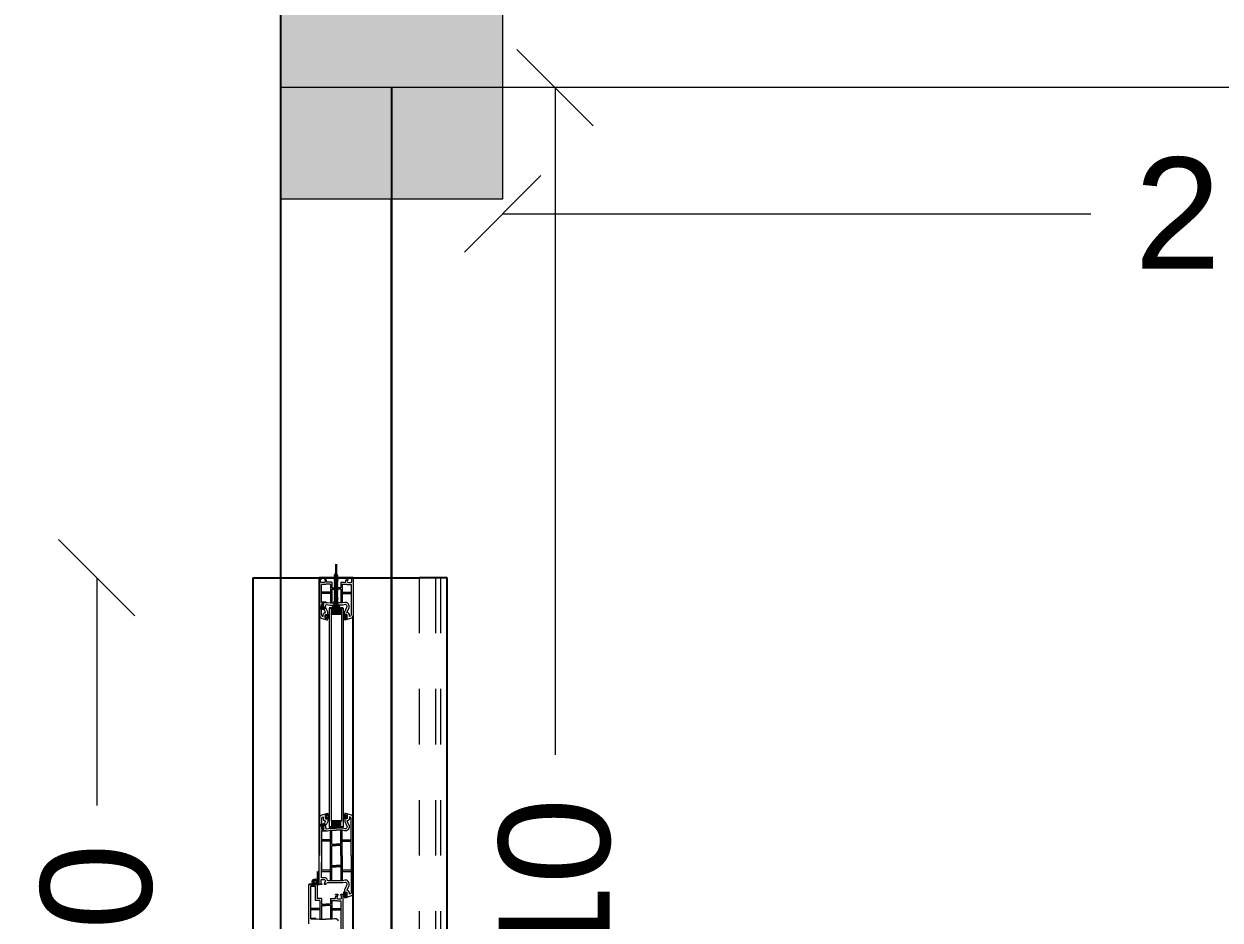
# Model space of a CAD drawing. Header units: metres. Extents: x -355 to 973, y -73 to 238.
# Drawn here: x 684.277 to 686.431, y 100.85 to 102.463 of the extents above; entities that cross this region are included whole.
import ezdxf

# ---------------------------------------------------------------- set-up
doc = ezdxf.new("R2010")
doc.units = ezdxf.units.M
doc.header["$LTSCALE"] = 3
doc.header["$MEASUREMENT"] = 0
for name, pattern in [('1', [30, 6, 6, 6, 6, 6]), ('202$0$HIDDEN', [0.375, 0.25, -0.125]), ('ACAD_ISO02W100', [15, 12, -3]), ('DASHED2', [0.375, 0.25, -0.125])]:
    doc.linetypes.add(name, pattern=pattern)
for name, color, linetype in [('01B', 10, 'Continuous'), ('4', 4, 'ACAD_ISO02W100'), ('5', 2, 'Continuous')]:
    doc.layers.add(name, color=color, linetype=linetype)
for name, color, linetype, lineweight in [('05', 21, 'Continuous', 5), ('15', 63, 'DASHED2', 15), ('alaem', 230, 'Continuous', 5)]:
    doc.layers.add(name, color=color, linetype=linetype, lineweight=lineweight)
doc.styles.get("Standard").update_dxf_attribs({"font": 'arial.ttf'})
doc.dimstyles.new('ahmad', dxfattribs={"dimtxt": 0.2, "dimasz": 0.1375, "dimexe": 0, "dimexo": 0.0625, "dimgap": 0.09, "dimtad": 0, "dimzin": 0, "dimdsep": 46, "dimtxsty": 'Standard', "dimblk": 'OBLIQUE', "dimcen": 0.09, "dimclrd": 245, "dimclrt": 61, "dimadec": 0, "dimazin": 0, "dimtfac": 1, "dimtofl": 0, "dimtmove": 0, "dimatfit": 3, "dimldrblk": 'OBLIQUE', "dimfxl": 0, "dimfxlon": 1, "dimtolj": 1, "dimtzin": 0, "dimlwd": 13, "dimarcsym": 0})

# ---------------------------------------------------------------- blocks, each defined once
blk = doc.blocks.new('fghhyh')
at = {"layer": 'alaem', "linetype": '1'}
h = blk.add_hatch(color=256, dxfattribs=at)
h.dxf.hatch_style = 1
h.paths.add_polyline_path([(280.3961, 190.2964), (280.3961, 190.6964), (279.9961, 190.6964), (279.9961, 190.2964)])
blk.add_lwpolyline([(279.9961, 190.6964), (279.9961, 190.2964), (280.3961, 190.2964), (280.3961, 190.6964)], close=True, dxfattribs=at)
blk = doc.blocks.new('DSSSS')
at = {"layer": '05'}
for p, q in [((152.7604, -221.3864), (152.7604, -221.3872)), ((152.7604, -221.3872), (152.7664, -221.3872)), ((152.7664, -221.3872), (152.7664, -221.3863))]:
    blk.add_line(p, q, dxfattribs=at)
blk.add_lwpolyline([(152.7664, -221.3863), (152.7646, -221.3863), (152.7646, -221.384), (152.7657, -221.384), (152.7654, -221.383), (152.7617, -221.383), (152.7617, -221.3838), (152.7623, -221.3841), (152.763, -221.3847), (152.763, -221.3859), (152.7619, -221.3864), (152.7604, -221.3864)], dxfattribs=at)
blk = doc.blocks.new('ddd')
at = {"layer": '01B'}
for points in [[(1655.8293, 1003.8705), (1655.8184, 1003.8705), (1655.8184, 1003.889), (1655.8293, 1003.889)], [(1656.2018, 1003.8705), (1656.2127, 1003.8705), (1656.2127, 1003.889), (1656.2018, 1003.889)]]:
    blk.add_hatch(color=143, dxfattribs=at).paths.add_polyline_path(points)
at = {"layer": '01B', "color": 32}
for p in [(1655.7637, 1004.0793), (1655.7637, 1003.7293)]:
    blk.add_line(p, (1655.7637, 1004.0293), dxfattribs=at)
at = {"layer": '01B', "color": 143}
for p, q in [((1655.7637, 1003.9104), (1655.7637, 1003.8491)), ((1657.1951, 1003.9104), (1655.8322, 1003.9104)), ((1655.8168, 1003.8855), (1655.8114, 1003.8819)), ((1655.8168, 1003.8855), (1655.8168, 1003.8803)), ((1655.8184, 1003.8923), (1655.8184, 1003.8672)), ((1655.8293, 1003.889), (1655.8293, 1003.8705)), ((1656.2018, 1003.889), (1656.2018, 1003.8705)), ((1656.2127, 1003.8923), (1656.2127, 1003.8672)), ((1655.7802, 1003.8793), (1655.7393, 1003.8793)), ((1655.7393, 1003.8793), (1655.8247, 1003.8793)), ((1655.7608, 1003.8819), (1655.7555, 1003.8793)), ((1655.7608, 1003.8768), (1655.7555, 1003.8793)), ((1655.7608, 1003.8819), (1655.7587, 1003.8793)), ((1655.7608, 1003.8768), (1655.7587, 1003.8793)), ((1655.7621, 1003.8819), (1655.76, 1003.8793)), ((1655.7621, 1003.8768), (1655.76, 1003.8793)), ((1655.7608, 1003.8819), (1655.7616, 1003.8813)), ((1655.7608, 1003.8768), (1655.7616, 1003.8774)), ((1655.7633, 1003.8819), (1655.7612, 1003.8793)), ((1655.7633, 1003.8768), (1655.7612, 1003.8793)), ((1655.7621, 1003.8819), (1655.7628, 1003.8813)), ((1655.7621, 1003.8768), (1655.7628, 1003.8774)), ((1655.7646, 1003.8819), (1655.7624, 1003.8793)), ((1655.7646, 1003.8768), (1655.7624, 1003.8793)), ((1655.7633, 1003.8819), (1655.7641, 1003.8813)), ((1655.7633, 1003.8768), (1655.7641, 1003.8774)), ((1655.7658, 1003.8819), (1655.7637, 1003.8793)), ((1655.7658, 1003.8768), (1655.7637, 1003.8793)), ((1655.7646, 1003.8819), (1655.7653, 1003.8813)), ((1655.7646, 1003.8768), (1655.7653, 1003.8774)), ((1655.7671, 1003.8819), (1655.7649, 1003.8793)), ((1655.7671, 1003.8768), (1655.7649, 1003.8793)), ((1655.7658, 1003.8819), (1655.7666, 1003.8813)), ((1655.7658, 1003.8768), (1655.7666, 1003.8774)), ((1655.7683, 1003.8819), (1655.7662, 1003.8793)), ((1655.7683, 1003.8768), (1655.7662, 1003.8793)), ((1655.7671, 1003.8819), (1655.7678, 1003.8813)), ((1655.7671, 1003.8768), (1655.7678, 1003.8774)), ((1655.7696, 1003.8819), (1655.7674, 1003.8793)), ((1655.7696, 1003.8768), (1655.7674, 1003.8793)), ((1655.7683, 1003.8819), (1655.769, 1003.8813)), ((1655.7683, 1003.8768), (1655.769, 1003.8774)), ((1655.7708, 1003.8819), (1655.7687, 1003.8793)), ((1655.7708, 1003.8768), (1655.7687, 1003.8793)), ((1655.7696, 1003.8819), (1655.7703, 1003.8813)), ((1655.7696, 1003.8768), (1655.7703, 1003.8774)), ((1655.7721, 1003.8819), (1655.7699, 1003.8793)), ((1655.7721, 1003.8768), (1655.7699, 1003.8793)), ((1655.7708, 1003.8819), (1655.7715, 1003.8813)), ((1655.7708, 1003.8768), (1655.7715, 1003.8774)), ((1655.7733, 1003.8819), (1655.7712, 1003.8793)), ((1655.7733, 1003.8768), (1655.7712, 1003.8793)), ((1655.7721, 1003.8819), (1655.7728, 1003.8813)), ((1655.7721, 1003.8768), (1655.7728, 1003.8774)), ((1655.7745, 1003.8819), (1655.7724, 1003.8793)), ((1655.7745, 1003.8768), (1655.7724, 1003.8793)), ((1655.7733, 1003.8819), (1655.774, 1003.8813)), ((1655.7733, 1003.8768), (1655.774, 1003.8774)), ((1655.7758, 1003.8819), (1655.7737, 1003.8793)), ((1655.7758, 1003.8768), (1655.7737, 1003.8793)), ((1655.7745, 1003.8819), (1655.7753, 1003.8813)), ((1655.7745, 1003.8768), (1655.7753, 1003.8774)), ((1655.777, 1003.8819), (1655.7749, 1003.8793)), ((1655.777, 1003.8768), (1655.7749, 1003.8793)), ((1655.7758, 1003.8819), (1655.7765, 1003.8813)), ((1655.7758, 1003.8768), (1655.7765, 1003.8774)), ((1655.7783, 1003.8819), (1655.7762, 1003.8793)), ((1655.7783, 1003.8768), (1655.7762, 1003.8793)), ((1655.777, 1003.8819), (1655.7778, 1003.8813)), ((1655.777, 1003.8768), (1655.7778, 1003.8774)), ((1655.7795, 1003.8819), (1655.7774, 1003.8793)), ((1655.7795, 1003.8768), (1655.7774, 1003.8793)), ((1655.7783, 1003.8819), (1655.779, 1003.8813)), ((1655.7783, 1003.8768), (1655.779, 1003.8774)), ((1655.7808, 1003.8819), (1655.7786, 1003.8793)), ((1655.7808, 1003.8768), (1655.7786, 1003.8793)), ((1655.7795, 1003.8819), (1655.7803, 1003.8813)), ((1655.7795, 1003.8768), (1655.7803, 1003.8774)), ((1655.782, 1003.8819), (1655.7799, 1003.8793)), ((1655.782, 1003.8768), (1655.7799, 1003.8793)), ((1655.7808, 1003.8819), (1655.7815, 1003.8813)), ((1655.7808, 1003.8768), (1655.7815, 1003.8774)), ((1655.7833, 1003.8819), (1655.7811, 1003.8793)), ((1655.7833, 1003.8768), (1655.7811, 1003.8793)), ((1655.782, 1003.8819), (1655.7827, 1003.8813)), ((1655.782, 1003.8768), (1655.7827, 1003.8774)), ((1655.7845, 1003.8819), (1655.7824, 1003.8793)), ((1655.7845, 1003.8768), (1655.7824, 1003.8793)), ((1655.7833, 1003.8819), (1655.784, 1003.8813)), ((1655.7833, 1003.8768), (1655.784, 1003.8774)), ((1655.7858, 1003.8819), (1655.7836, 1003.8793)), ((1655.7858, 1003.8768), (1655.7836, 1003.8793)), ((1655.7845, 1003.8819), (1655.7852, 1003.8813)), ((1655.7845, 1003.8768), (1655.7852, 1003.8774)), ((1655.787, 1003.8819), (1655.7849, 1003.8793)), ((1655.787, 1003.8768), (1655.7849, 1003.8793)), ((1655.7858, 1003.8819), (1655.7865, 1003.8813)), ((1655.7858, 1003.8768), (1655.7865, 1003.8774)), ((1655.7882, 1003.8819), (1655.7861, 1003.8793)), ((1655.7882, 1003.8768), (1655.7861, 1003.8793)), ((1655.787, 1003.8819), (1655.7877, 1003.8813)), ((1655.787, 1003.8768), (1655.7877, 1003.8774)), ((1655.7895, 1003.8819), (1655.7874, 1003.8793)), ((1655.7895, 1003.8768), (1655.7874, 1003.8793)), ((1655.7882, 1003.8819), (1655.789, 1003.8813)), ((1655.7882, 1003.8768), (1655.789, 1003.8774)), ((1655.7907, 1003.8819), (1655.7886, 1003.8793)), ((1655.7907, 1003.8768), (1655.7886, 1003.8793)), ((1655.7895, 1003.8819), (1655.7902, 1003.8813)), ((1655.7895, 1003.8768), (1655.7902, 1003.8774)), ((1655.792, 1003.8819), (1655.7899, 1003.8793)), ((1655.792, 1003.8768), (1655.7899, 1003.8793)), ((1655.7907, 1003.8819), (1655.7915, 1003.8813)), ((1655.7907, 1003.8768), (1655.7915, 1003.8774)), ((1655.7932, 1003.8819), (1655.7911, 1003.8793)), ((1655.7932, 1003.8768), (1655.7911, 1003.8793)), ((1655.792, 1003.8819), (1655.7927, 1003.8813)), ((1655.792, 1003.8768), (1655.7927, 1003.8774)), ((1655.7945, 1003.8819), (1655.7923, 1003.8793)), ((1655.7945, 1003.8768), (1655.7923, 1003.8793)), ((1655.7932, 1003.8819), (1655.794, 1003.8813)), ((1655.7932, 1003.8768), (1655.794, 1003.8774)), ((1655.7957, 1003.8819), (1655.7936, 1003.8793)), ((1655.7957, 1003.8768), (1655.7936, 1003.8793)), ((1655.7945, 1003.8819), (1655.7952, 1003.8813)), ((1655.7945, 1003.8768), (1655.7952, 1003.8774)), ((1655.797, 1003.8819), (1655.7948, 1003.8793)), ((1655.797, 1003.8768), (1655.7948, 1003.8793)), ((1655.7957, 1003.8819), (1655.7965, 1003.8813)), ((1655.7957, 1003.8768), (1655.7965, 1003.8774)), ((1655.7982, 1003.8819), (1655.7961, 1003.8793)), ((1655.7982, 1003.8768), (1655.7961, 1003.8793)), ((1655.797, 1003.8819), (1655.7977, 1003.8813)), ((1655.797, 1003.8768), (1655.7977, 1003.8774)), ((1655.7995, 1003.8819), (1655.7973, 1003.8793)), ((1655.7995, 1003.8768), (1655.7973, 1003.8793)), ((1655.7982, 1003.8819), (1655.7989, 1003.8813)), ((1655.7982, 1003.8768), (1655.7989, 1003.8774)), ((1655.8007, 1003.8819), (1655.7986, 1003.8793)), ((1655.8007, 1003.8768), (1655.7986, 1003.8793)), ((1655.7995, 1003.8819), (1655.8002, 1003.8813)), ((1655.7995, 1003.8768), (1655.8002, 1003.8774)), ((1655.8019, 1003.8819), (1655.7998, 1003.8793)), ((1655.8019, 1003.8768), (1655.7998, 1003.8793)), ((1655.8007, 1003.8819), (1655.8014, 1003.8813)), ((1655.8007, 1003.8768), (1655.8014, 1003.8774)), ((1655.8032, 1003.8819), (1655.8011, 1003.8793)), ((1655.8032, 1003.8768), (1655.8011, 1003.8793)), ((1655.8019, 1003.8819), (1655.8027, 1003.8813)), ((1655.8019, 1003.8768), (1655.8027, 1003.8774)), ((1655.8044, 1003.8819), (1655.8023, 1003.8793)), ((1655.8044, 1003.8768), (1655.8023, 1003.8793)), ((1655.8032, 1003.8819), (1655.8039, 1003.8813)), ((1655.8032, 1003.8768), (1655.8039, 1003.8774)), ((1655.8057, 1003.8819), (1655.8036, 1003.8793)), ((1655.8057, 1003.8768), (1655.8036, 1003.8793)), ((1655.8044, 1003.8819), (1655.8052, 1003.8813)), ((1655.8044, 1003.8768), (1655.8052, 1003.8774)), ((1655.8114, 1003.8819), (1655.8057, 1003.8819)), ((1655.8057, 1003.8819), (1655.8057, 1003.8793)), ((1655.8057, 1003.8768), (1655.8057, 1003.8793)), ((1655.8114, 1003.8768), (1655.8057, 1003.8768)), ((1655.8168, 1003.8732), (1655.8114, 1003.8768)), ((1655.8168, 1003.8803), (1655.8147, 1003.8803)), ((1655.8147, 1003.8803), (1655.8147, 1003.8793)), ((1655.8147, 1003.8784), (1655.8147, 1003.8793)), ((1655.8168, 1003.8784), (1655.8147, 1003.8784)), ((1655.8168, 1003.8732), (1655.8168, 1003.8784)), ((1655.7637, 1003.8491), (1656.2637, 1003.8491)), ((1655.8082, 1003.8614), (1655.8082, 1003.8529)), ((1655.8119, 1003.8571), (1655.8119, 1003.8529)), ((1655.8123, 1003.8555), (1655.8122, 1003.8549)), ((1655.8174, 1003.8607), (1655.8174, 1003.8566)), ((1655.8174, 1003.8529), (1655.8174, 1003.8491)), ((1655.8189, 1003.8572), (1655.8178, 1003.8551)), ((1655.8181, 1003.8545), (1655.8189, 1003.8529)), ((1655.8189, 1003.8615), (1655.8189, 1003.8572)), ((1655.8189, 1003.8529), (1655.8189, 1003.8491)), ((1655.8209, 1003.8581), (1655.8193, 1003.8551)), ((1655.8193, 1003.8551), (1655.8204, 1003.8529)), ((1656.2065, 1003.8581), (1656.2081, 1003.8551)), ((1656.2081, 1003.8551), (1656.207, 1003.8529)), ((1656.2084, 1003.8615), (1656.2084, 1003.8572)), ((1656.2084, 1003.8572), (1656.2095, 1003.8551)), ((1656.2092, 1003.8545), (1656.2084, 1003.8529)), ((1656.2084, 1003.8529), (1656.2084, 1003.8491)), ((1656.2099, 1003.8607), (1656.2099, 1003.8566)), ((1656.2099, 1003.8529), (1656.2099, 1003.8491)), ((1656.215, 1003.8555), (1656.2152, 1003.8549)), ((1656.2154, 1003.8571), (1656.2154, 1003.8529)), ((1656.2192, 1003.8614), (1656.2192, 1003.8529)), ((1656.2921, 1003.8467), (1656.2921, 1003.8491)), ((1656.3159, 1003.8467), (1656.2921, 1003.8467)), ((1656.3159, 1003.8491), (1656.3159, 1003.8467)), ((1656.3159, 1003.8456), (1656.3159, 1003.8304)), ((1656.3185, 1003.8418), (1656.3185, 1003.8342)), ((1656.3774, 1003.8427), (1656.3774, 1003.8342))]:
    blk.add_line(p, q, dxfattribs=at)
for radius in [0.00477, 0.00274]:
    blk.add_circle((1656.3109, 1003.8416), radius, dxfattribs=at)
at = {"layer": '05', "color": 143}
for p, q in [((1655.7637, 1003.9064), (1655.7637, 1003.9104)), ((1655.7651, 1003.9057), (1655.7637, 1003.9064)), ((1655.7656, 1003.9063), (1655.7651, 1003.9057)), ((1655.7667, 1003.9078), (1655.7656, 1003.9073)), ((1655.7656, 1003.9073), (1655.7656, 1003.9063)), ((1655.771, 1003.9078), (1655.7667, 1003.9078)), ((1655.7716, 1003.9077), (1655.771, 1003.9078)), ((1655.7722, 1003.9067), (1655.7716, 1003.9077)), ((1655.7722, 1003.9006), (1655.7722, 1003.9067)), ((1655.776, 1003.8993), (1655.776, 1003.9066)), ((1655.776, 1003.9066), (1655.8311, 1003.9066)), ((1655.7896, 1003.8904), (1655.7896, 1003.9066)), ((1655.7921, 1003.8904), (1655.7921, 1003.9066)), ((1655.8311, 1003.9066), (1655.8323, 1003.9058)), ((1656.1962, 1003.9066), (1656.195, 1003.9058)), ((1656.2637, 1003.9066), (1656.1962, 1003.9066)), ((1656.2352, 1003.8904), (1656.2352, 1003.9066)), ((1656.2377, 1003.8904), (1656.2377, 1003.9066)), ((1656.2637, 1003.9104), (1656.3322, 1003.9104)), ((1656.2637, 1003.9066), (1656.3311, 1003.9066)), ((1656.2896, 1003.8904), (1656.2896, 1003.9066)), ((1656.2921, 1003.8904), (1656.2921, 1003.9066)), ((1656.3311, 1003.9066), (1656.3323, 1003.9058)), ((1656.3322, 1003.9104), (1656.3349, 1003.9087)), ((1656.3349, 1003.9087), (1656.3362, 1003.907)), ((1656.3362, 1003.907), (1656.3401, 1003.8953)), ((1655.7637, 1003.9013), (1655.7651, 1003.9014)), ((1655.7637, 1003.8972), (1655.7637, 1003.9013)), ((1655.764, 1003.897), (1655.7637, 1003.8972)), ((1655.7646, 1003.8971), (1655.764, 1003.897)), ((1655.7647, 1003.8984), (1655.7646, 1003.8971)), ((1655.7652, 1003.8989), (1655.7647, 1003.8984)), ((1655.7651, 1003.9014), (1655.7689, 1003.8999)), ((1655.7689, 1003.8971), (1655.7652, 1003.8989)), ((1655.7687, 1003.8985), (1655.7678, 1003.899)), ((1655.7678, 1003.899), (1655.7683, 1003.8988)), ((1655.7683, 1003.8988), (1655.7687, 1003.8985)), ((1655.7689, 1003.8999), (1655.7702, 1003.8991)), ((1655.7701, 1003.8971), (1655.7689, 1003.8971)), ((1655.7712, 1003.8971), (1655.7701, 1003.8971)), ((1655.7702, 1003.8991), (1655.7715, 1003.8997)), ((1655.7715, 1003.8967), (1655.7712, 1003.8971)), ((1655.7715, 1003.8997), (1655.7722, 1003.9006)), ((1655.7715, 1003.8878), (1655.7715, 1003.8967)), ((1655.7715, 1003.8878), (1655.7817, 1003.8878)), ((1655.7752, 1003.8982), (1655.776, 1003.8993)), ((1655.7754, 1003.8979), (1655.7752, 1003.8982)), ((1655.7754, 1003.8904), (1655.7754, 1003.8979)), ((1655.7754, 1003.8904), (1655.8091, 1003.8904)), ((1655.7817, 1003.8878), (1655.7817, 1003.8797)), ((1655.7842, 1003.8878), (1655.8091, 1003.8878)), ((1655.7842, 1003.8878), (1655.7842, 1003.8797)), ((1655.8082, 1003.898), (1655.8081, 1003.8954)), ((1655.8081, 1003.8954), (1655.8091, 1003.891)), ((1655.8093, 1003.8999), (1655.8082, 1003.898)), ((1655.8091, 1003.891), (1655.8091, 1003.8841)), ((1655.8103, 1003.9011), (1655.8093, 1003.8999)), ((1655.8122, 1003.9024), (1655.8103, 1003.9011)), ((1655.814, 1003.903), (1655.8122, 1003.9024)), ((1655.816, 1003.9031), (1655.814, 1003.903)), ((1655.818, 1003.9027), (1655.816, 1003.9031)), ((1655.8257, 1003.899), (1655.818, 1003.9027)), ((1655.8261, 1003.899), (1655.8257, 1003.899)), ((1655.8282, 1003.9026), (1655.8261, 1003.9005)), ((1655.8261, 1003.9005), (1655.8261, 1003.899)), ((1655.8301, 1003.9033), (1655.8282, 1003.9026)), ((1655.8334, 1003.9033), (1655.8301, 1003.9033)), ((1655.8323, 1003.9058), (1655.8328, 1003.9052)), ((1655.8328, 1003.9052), (1655.8334, 1003.9033)), ((1656.1945, 1003.9052), (1656.1939, 1003.9033)), ((1656.1939, 1003.9033), (1656.1973, 1003.9033)), ((1656.195, 1003.9058), (1656.1945, 1003.9052)), ((1656.1973, 1003.9033), (1656.1992, 1003.9026)), ((1656.1992, 1003.9026), (1656.2012, 1003.9005)), ((1656.2012, 1003.9005), (1656.2012, 1003.899)), ((1656.2012, 1003.899), (1656.2017, 1003.899)), ((1656.2017, 1003.899), (1656.2093, 1003.9027)), ((1656.2093, 1003.9027), (1656.2113, 1003.9031)), ((1656.2113, 1003.9031), (1656.2133, 1003.903)), ((1656.2133, 1003.903), (1656.2152, 1003.9024)), ((1656.2152, 1003.9024), (1656.217, 1003.9011)), ((1656.217, 1003.9011), (1656.218, 1003.8999)), ((1656.218, 1003.8999), (1656.2192, 1003.898)), ((1656.2192, 1003.8954), (1656.2182, 1003.891)), ((1656.2182, 1003.891), (1656.2182, 1003.8841)), ((1656.2637, 1003.8904), (1656.2182, 1003.8904)), ((1656.2431, 1003.8878), (1656.2182, 1003.8878)), ((1656.2192, 1003.898), (1656.2192, 1003.8954)), ((1656.2431, 1003.8878), (1656.2431, 1003.8797)), ((1656.2637, 1003.8878), (1656.2457, 1003.8878)), ((1656.2457, 1003.8878), (1656.2457, 1003.8797)), ((1656.2637, 1003.8904), (1656.3091, 1003.8904)), ((1656.2637, 1003.8878), (1656.3091, 1003.8878)), ((1656.2817, 1003.8878), (1656.2817, 1003.8797)), ((1656.2842, 1003.8878), (1656.2842, 1003.8797)), ((1656.3082, 1003.898), (1656.3081, 1003.8954)), ((1656.3081, 1003.8954), (1656.3091, 1003.891)), ((1656.3093, 1003.8999), (1656.3082, 1003.898)), ((1656.3091, 1003.891), (1656.3091, 1003.8833)), ((1656.3103, 1003.9011), (1656.3093, 1003.8999)), ((1656.3122, 1003.9024), (1656.3103, 1003.9011)), ((1656.3124, 1003.8976), (1656.3119, 1003.8969)), ((1656.3119, 1003.8969), (1656.3119, 1003.8958)), ((1656.3119, 1003.8958), (1656.3129, 1003.8914)), ((1656.314, 1003.903), (1656.3122, 1003.9024)), ((1656.313, 1003.8983), (1656.3124, 1003.8976)), ((1656.3129, 1003.8914), (1656.3129, 1003.8833)), ((1656.3138, 1003.8989), (1656.313, 1003.8983)), ((1656.3147, 1003.8992), (1656.3138, 1003.8989)), ((1656.316, 1003.9031), (1656.314, 1003.903)), ((1656.3157, 1003.8993), (1656.3147, 1003.8992)), ((1656.3168, 1003.899), (1656.3157, 1003.8993)), ((1656.318, 1003.9027), (1656.316, 1003.9031)), ((1656.3248, 1003.8951), (1656.3168, 1003.899)), ((1656.3257, 1003.899), (1656.318, 1003.9027)), ((1656.3312, 1003.8951), (1656.3248, 1003.8951)), ((1656.3261, 1003.899), (1656.3257, 1003.899)), ((1656.3282, 1003.9026), (1656.3261, 1003.9005)), ((1656.3261, 1003.9005), (1656.3261, 1003.899)), ((1656.3301, 1003.9033), (1656.3282, 1003.9026)), ((1656.3296, 1003.8939), (1656.3296, 1003.8929)), ((1656.3296, 1003.8929), (1656.3373, 1003.8929)), ((1656.3303, 1003.8993), (1656.3299, 1003.8989)), ((1656.3299, 1003.8989), (1656.3299, 1003.8964)), ((1656.3299, 1003.8964), (1656.3313, 1003.8958)), ((1656.3334, 1003.9033), (1656.3301, 1003.9033)), ((1656.3308, 1003.8995), (1656.3303, 1003.8993)), ((1656.3365, 1003.8995), (1656.3308, 1003.8995)), ((1656.3316, 1003.8953), (1656.3312, 1003.8951)), ((1656.3313, 1003.8958), (1656.3316, 1003.8955)), ((1656.3316, 1003.8955), (1656.3316, 1003.8953)), ((1656.3323, 1003.9058), (1656.3328, 1003.9052)), ((1656.3328, 1003.9052), (1656.3334, 1003.9033)), ((1656.3362, 1003.8953), (1656.3362, 1003.8957)), ((1656.3362, 1003.8957), (1656.3369, 1003.8957)), ((1656.3401, 1003.8953), (1656.3362, 1003.8953)), ((1656.3369, 1003.8993), (1656.3365, 1003.8995)), ((1656.3372, 1003.8989), (1656.3369, 1003.8993)), ((1656.3369, 1003.8957), (1656.3375, 1003.8958)), ((1656.3378, 1003.8966), (1656.3372, 1003.8989)), ((1656.3373, 1003.8929), (1656.3373, 1003.894)), ((1656.3375, 1003.8958), (1656.3377, 1003.8962)), ((1656.3377, 1003.8962), (1656.3378, 1003.8966)), ((1656.3588, 1003.8717), (1656.3588, 1003.8879)), ((1656.3614, 1003.8717), (1656.3614, 1003.8879)), ((1655.7715, 1003.8628), (1655.7712, 1003.8623)), ((1655.7715, 1003.8716), (1655.7817, 1003.8716)), ((1655.7715, 1003.8716), (1655.7715, 1003.8628)), ((1655.7754, 1003.8691), (1655.8091, 1003.8691)), ((1655.7754, 1003.8691), (1655.7754, 1003.8615)), ((1655.7817, 1003.8716), (1655.7817, 1003.8797)), ((1655.7842, 1003.8716), (1655.7842, 1003.8797)), ((1655.7842, 1003.8716), (1655.8091, 1003.8716)), ((1655.7896, 1003.8691), (1655.7896, 1003.8529)), ((1655.7921, 1003.8691), (1655.7921, 1003.8529)), ((1655.8081, 1003.864), (1655.8091, 1003.8685)), ((1655.8082, 1003.8614), (1655.8081, 1003.864)), ((1655.8091, 1003.8841), (1655.8091, 1003.8797)), ((1655.8091, 1003.8754), (1655.8091, 1003.8797)), ((1655.8091, 1003.8685), (1655.8091, 1003.8754)), ((1655.8119, 1003.8636), (1655.8129, 1003.868)), ((1655.8119, 1003.8626), (1655.8119, 1003.8636)), ((1655.8129, 1003.8754), (1655.8129, 1003.8797)), ((1655.8129, 1003.868), (1655.8129, 1003.8754)), ((1655.8248, 1003.8643), (1655.8189, 1003.8615)), ((1655.8312, 1003.8643), (1655.8248, 1003.8643)), ((1655.8296, 1003.8656), (1655.8296, 1003.8665)), ((1655.8296, 1003.8665), (1655.8373, 1003.8665)), ((1655.8299, 1003.863), (1655.8313, 1003.8637)), ((1655.8299, 1003.8605), (1655.8299, 1003.863)), ((1655.8316, 1003.8641), (1655.8312, 1003.8643)), ((1655.8313, 1003.8637), (1655.8316, 1003.8639)), ((1655.8316, 1003.8639), (1655.8316, 1003.8641)), ((1655.8362, 1003.8524), (1655.8401, 1003.8641)), ((1655.8401, 1003.8641), (1655.8362, 1003.8641)), ((1655.8362, 1003.8641), (1655.8362, 1003.8638)), ((1655.8362, 1003.8638), (1655.8369, 1003.8638)), ((1655.8369, 1003.8638), (1655.8375, 1003.8637)), ((1655.8378, 1003.8628), (1655.8372, 1003.8605)), ((1655.8373, 1003.8665), (1655.8373, 1003.8654)), ((1655.8375, 1003.8637), (1655.8377, 1003.8632)), ((1655.8377, 1003.8632), (1655.8378, 1003.8628)), ((1656.1911, 1003.8524), (1656.1872, 1003.8641)), ((1656.1872, 1003.8641), (1656.1911, 1003.8641)), ((1656.1896, 1003.8632), (1656.1895, 1003.8628)), ((1656.1895, 1003.8628), (1656.1902, 1003.8605)), ((1656.1899, 1003.8637), (1656.1896, 1003.8632)), ((1656.1904, 1003.8638), (1656.1899, 1003.8637)), ((1656.1977, 1003.8665), (1656.19, 1003.8665)), ((1656.19, 1003.8665), (1656.19, 1003.8654)), ((1656.1911, 1003.8638), (1656.1904, 1003.8638)), ((1656.1911, 1003.8641), (1656.1911, 1003.8638)), ((1656.1957, 1003.8641), (1656.1961, 1003.8643)), ((1656.1957, 1003.8639), (1656.1957, 1003.8641)), ((1656.196, 1003.8637), (1656.1957, 1003.8639)), ((1656.1974, 1003.863), (1656.196, 1003.8637)), ((1656.1961, 1003.8643), (1656.2025, 1003.8643)), ((1656.1974, 1003.8605), (1656.1974, 1003.863)), ((1656.1977, 1003.8656), (1656.1977, 1003.8665)), ((1656.2025, 1003.8643), (1656.2084, 1003.8615)), ((1656.2144, 1003.8754), (1656.2144, 1003.8797)), ((1656.2144, 1003.868), (1656.2144, 1003.8754)), ((1656.2154, 1003.8636), (1656.2144, 1003.868)), ((1656.2154, 1003.8626), (1656.2154, 1003.8636)), ((1656.2182, 1003.8841), (1656.2182, 1003.8797)), ((1656.2182, 1003.8754), (1656.2182, 1003.8797)), ((1656.2182, 1003.8685), (1656.2182, 1003.8754)), ((1656.2431, 1003.8716), (1656.2182, 1003.8716)), ((1656.3091, 1003.8691), (1656.2182, 1003.8691)), ((1656.2192, 1003.864), (1656.2182, 1003.8685)), ((1656.2192, 1003.8614), (1656.2192, 1003.864)), ((1656.2352, 1003.8691), (1656.2352, 1003.8529)), ((1656.2377, 1003.8691), (1656.2377, 1003.8529)), ((1656.2431, 1003.8716), (1656.2431, 1003.8797)), ((1656.2457, 1003.8716), (1656.2457, 1003.8797)), ((1656.3091, 1003.8716), (1656.2457, 1003.8716)), ((1656.2817, 1003.8716), (1656.2817, 1003.8797)), ((1656.2842, 1003.8716), (1656.2842, 1003.8797)), ((1656.2896, 1003.8529), (1656.2896, 1003.8691)), ((1656.2921, 1003.8529), (1656.2921, 1003.8691)), ((1656.3064, 1003.8635), (1656.3038, 1003.8611)), ((1656.3087, 1003.8641), (1656.3064, 1003.8635)), ((1656.3091, 1003.8641), (1656.3087, 1003.8641)), ((1656.3091, 1003.8833), (1656.3091, 1003.865)), ((1656.3129, 1003.8833), (1656.3129, 1003.8632)), ((1656.3408, 1003.8691), (1656.3509, 1003.8691)), ((1656.3446, 1003.8717), (1656.3783, 1003.8717)), ((1656.3509, 1003.8691), (1656.3509, 1003.861)), ((1656.3534, 1003.8691), (1656.3783, 1003.8691)), ((1656.3534, 1003.8691), (1656.3534, 1003.861)), ((1655.764, 1003.8625), (1655.7637, 1003.8623)), ((1655.7637, 1003.8623), (1655.7637, 1003.8581)), ((1655.7637, 1003.8581), (1655.7651, 1003.858)), ((1655.7651, 1003.8537), (1655.7637, 1003.8531)), ((1655.7637, 1003.8531), (1655.7637, 1003.8491)), ((1655.8174, 1003.8491), (1655.7637, 1003.8491)), ((1655.7646, 1003.8623), (1655.764, 1003.8625)), ((1655.7647, 1003.8611), (1655.7646, 1003.8623)), ((1655.7652, 1003.8606), (1655.7647, 1003.8611)), ((1655.7651, 1003.858), (1655.7689, 1003.8595)), ((1655.7656, 1003.8532), (1655.7651, 1003.8537)), ((1655.7689, 1003.8624), (1655.7652, 1003.8606)), ((1655.7656, 1003.8521), (1655.7656, 1003.8532)), ((1655.7667, 1003.8516), (1655.7656, 1003.8521)), ((1655.771, 1003.8516), (1655.7667, 1003.8516)), ((1655.7687, 1003.8609), (1655.7678, 1003.8604)), ((1655.7678, 1003.8604), (1655.7683, 1003.8606)), ((1655.7683, 1003.8606), (1655.7687, 1003.8609)), ((1655.7701, 1003.8623), (1655.7689, 1003.8624)), ((1655.7689, 1003.8595), (1655.7702, 1003.8603)), ((1655.7712, 1003.8623), (1655.7701, 1003.8623)), ((1655.7702, 1003.8603), (1655.7715, 1003.8597)), ((1655.7716, 1003.8517), (1655.771, 1003.8516)), ((1655.7715, 1003.8597), (1655.7722, 1003.8589)), ((1655.7722, 1003.8528), (1655.7716, 1003.8517)), ((1655.7722, 1003.8589), (1655.7722, 1003.8528)), ((1655.7754, 1003.8615), (1655.7752, 1003.8613)), ((1655.7752, 1003.8613), (1655.776, 1003.8601)), ((1655.776, 1003.8601), (1655.776, 1003.8529)), ((1655.8082, 1003.8529), (1655.776, 1003.8529)), ((1655.8124, 1003.8618), (1655.8119, 1003.8626)), ((1655.814, 1003.8565), (1655.8119, 1003.8571)), ((1655.8174, 1003.8529), (1655.8119, 1003.8529)), ((1655.8143, 1003.8543), (1655.8122, 1003.8549)), ((1655.8144, 1003.8549), (1655.8123, 1003.8555)), ((1655.813, 1003.8611), (1655.8124, 1003.8618)), ((1655.8138, 1003.8605), (1655.813, 1003.8611)), ((1655.8147, 1003.8603), (1655.8138, 1003.8605)), ((1655.816, 1003.8563), (1655.814, 1003.8565)), ((1655.8165, 1003.8541), (1655.8143, 1003.8543)), ((1655.8164, 1003.8547), (1655.8144, 1003.8549)), ((1655.8157, 1003.8602), (1655.8147, 1003.8603)), ((1655.8168, 1003.8604), (1655.8157, 1003.8602)), ((1655.8174, 1003.8566), (1655.816, 1003.8563)), ((1655.8178, 1003.8551), (1655.8164, 1003.8547)), ((1655.8181, 1003.8545), (1655.8165, 1003.8541)), ((1655.8174, 1003.8607), (1655.8168, 1003.8604)), ((1655.8322, 1003.8491), (1655.8189, 1003.8491)), ((1655.8311, 1003.8529), (1655.8204, 1003.8529)), ((1655.8257, 1003.8605), (1655.8209, 1003.8581)), ((1655.8261, 1003.8605), (1655.8257, 1003.8605)), ((1655.8261, 1003.859), (1655.8261, 1003.8605)), ((1655.8282, 1003.8568), (1655.8261, 1003.859)), ((1655.8301, 1003.8561), (1655.8282, 1003.8568)), ((1655.8303, 1003.8601), (1655.8299, 1003.8605)), ((1655.8334, 1003.8561), (1655.8301, 1003.8561)), ((1655.8308, 1003.8599), (1655.8303, 1003.8601)), ((1655.8365, 1003.8599), (1655.8308, 1003.8599)), ((1655.8311, 1003.8529), (1655.8323, 1003.8536)), ((1655.8322, 1003.8491), (1655.8349, 1003.8507)), ((1655.8323, 1003.8536), (1655.8328, 1003.8543)), ((1655.8328, 1003.8543), (1655.8334, 1003.8561)), ((1655.8349, 1003.8507), (1655.8362, 1003.8524)), ((1655.8369, 1003.8602), (1655.8365, 1003.8599)), ((1655.8372, 1003.8605), (1655.8369, 1003.8602)), ((1656.1902, 1003.8605), (1656.1905, 1003.8602)), ((1656.1905, 1003.8602), (1656.1908, 1003.8599)), ((1656.1908, 1003.8599), (1656.1965, 1003.8599)), ((1656.1924, 1003.8507), (1656.1911, 1003.8524)), ((1656.1951, 1003.8491), (1656.1924, 1003.8507)), ((1656.1945, 1003.8543), (1656.1939, 1003.8561)), ((1656.1939, 1003.8561), (1656.1973, 1003.8561)), ((1656.195, 1003.8536), (1656.1945, 1003.8543)), ((1656.1962, 1003.8529), (1656.195, 1003.8536)), ((1656.1951, 1003.8491), (1656.2084, 1003.8491)), ((1656.1962, 1003.8529), (1656.207, 1003.8529)), ((1656.1965, 1003.8599), (1656.197, 1003.8601)), ((1656.197, 1003.8601), (1656.1974, 1003.8605)), ((1656.1973, 1003.8561), (1656.1992, 1003.8568)), ((1656.1992, 1003.8568), (1656.2012, 1003.859)), ((1656.2012, 1003.859), (1656.2012, 1003.8605)), ((1656.2012, 1003.8605), (1656.2017, 1003.8605)), ((1656.2017, 1003.8605), (1656.2065, 1003.8581)), ((1656.2092, 1003.8545), (1656.2109, 1003.8541)), ((1656.2095, 1003.8551), (1656.2109, 1003.8547)), ((1656.2099, 1003.8607), (1656.2106, 1003.8604)), ((1656.2099, 1003.8566), (1656.2113, 1003.8563)), ((1656.2099, 1003.8529), (1656.2154, 1003.8529)), ((1656.2099, 1003.8491), (1656.2637, 1003.8491)), ((1656.2106, 1003.8604), (1656.2116, 1003.8602)), ((1656.2109, 1003.8547), (1656.2129, 1003.8549)), ((1656.2109, 1003.8541), (1656.213, 1003.8543)), ((1656.2113, 1003.8563), (1656.2133, 1003.8565)), ((1656.2116, 1003.8602), (1656.2126, 1003.8603)), ((1656.2126, 1003.8603), (1656.2135, 1003.8605)), ((1656.2129, 1003.8549), (1656.215, 1003.8555)), ((1656.213, 1003.8543), (1656.2152, 1003.8549)), ((1656.2133, 1003.8565), (1656.2154, 1003.8571)), ((1656.2135, 1003.8605), (1656.2143, 1003.8611)), ((1656.2143, 1003.8611), (1656.2149, 1003.8618)), ((1656.2149, 1003.8618), (1656.2154, 1003.8626)), ((1656.2192, 1003.8529), (1656.2896, 1003.8529)), ((1656.3159, 1003.8491), (1656.2637, 1003.8491)), ((1656.3038, 1003.8529), (1656.2754, 1003.8529)), ((1656.3038, 1003.8611), (1656.3038, 1003.8529)), ((1656.3083, 1003.86), (1656.3076, 1003.8594)), ((1656.3076, 1003.8594), (1656.3076, 1003.8528)), ((1656.3076, 1003.8528), (1656.3079, 1003.8522)), ((1656.3079, 1003.8522), (1656.3083, 1003.8519)), ((1656.3092, 1003.8603), (1656.3083, 1003.86)), ((1656.3083, 1003.8519), (1656.3138, 1003.8519)), ((1656.3102, 1003.8603), (1656.3092, 1003.8603)), ((1656.3114, 1003.859), (1656.3102, 1003.8603)), ((1656.3154, 1003.8583), (1656.3114, 1003.859)), ((1656.3129, 1003.8623), (1656.3132, 1003.8616)), ((1656.3132, 1003.8616), (1656.3139, 1003.8611)), ((1656.3138, 1003.8519), (1656.3142, 1003.8521)), ((1656.3139, 1003.8611), (1656.3146, 1003.8606)), ((1656.3142, 1003.8521), (1656.3144, 1003.8526)), ((1656.3144, 1003.8533), (1656.3147, 1003.8536)), ((1656.3144, 1003.8526), (1656.3144, 1003.8533)), ((1656.3146, 1003.8606), (1656.3154, 1003.8612)), ((1656.3147, 1003.8536), (1656.3157, 1003.8536)), ((1656.3154, 1003.8612), (1656.316, 1003.8616)), ((1656.316, 1003.8587), (1656.3154, 1003.8583)), ((1656.3157, 1003.8536), (1656.3159, 1003.8532)), ((1656.3159, 1003.8532), (1656.3159, 1003.8491)), ((1656.3159, 1003.8456), (1656.3408, 1003.8456)), ((1656.316, 1003.8616), (1656.316, 1003.8587)), ((1656.3185, 1003.8418), (1656.3446, 1003.8418)), ((1656.3408, 1003.8529), (1656.3408, 1003.8456)), ((1656.3408, 1003.8529), (1656.3509, 1003.8529)), ((1656.3446, 1003.8504), (1656.3446, 1003.8418)), ((1656.3446, 1003.8504), (1656.3783, 1003.8504)), ((1656.3509, 1003.8529), (1656.3509, 1003.861)), ((1656.3534, 1003.8529), (1656.3534, 1003.861)), ((1656.3534, 1003.8529), (1656.3783, 1003.8529)), ((1656.3588, 1003.8504), (1656.3588, 1003.8342)), ((1656.3614, 1003.8504), (1656.3614, 1003.8342)), ((1656.3773, 1003.8453), (1656.3783, 1003.8498)), ((1656.3774, 1003.8427), (1656.3773, 1003.8453)), ((1656.3783, 1003.8567), (1656.3783, 1003.861)), ((1656.3783, 1003.8498), (1656.3783, 1003.8567)), ((1656.3866, 1003.8304), (1656.3159, 1003.8304)), ((1656.3774, 1003.8342), (1656.3185, 1003.8342))]:
    blk.add_line(p, q, dxfattribs=at)
at = {"layer": '05', "color": 107}
for p, q in [((1655.8184, 1003.8923), (1656.2127, 1003.8923)), ((1655.8184, 1003.889), (1656.2018, 1003.889)), ((1655.8184, 1003.8705), (1656.2018, 1003.8705)), ((1655.8184, 1003.8672), (1656.2127, 1003.8672))]:
    blk.add_line(p, q, dxfattribs=at)
at = {"layer": '05', "color": 143}
for points in [[(1655.7637, 1003.9104), (1655.8322, 1003.9104), (1655.8349, 1003.9087), (1655.8362, 1003.907), (1655.8401, 1003.8953), (1655.8362, 1003.8953), (1655.8362, 1003.8957), (1655.8369, 1003.8957), (1655.8375, 1003.8958), (1655.8377, 1003.8962), (1655.8378, 1003.8966), (1655.8372, 1003.8989), (1655.8369, 1003.8993), (1655.8365, 1003.8995), (1655.8308, 1003.8995), (1655.8303, 1003.8993), (1655.8299, 1003.8989), (1655.8299, 1003.8964), (1655.8313, 1003.8958), (1655.8316, 1003.8955), (1655.8316, 1003.8953), (1655.8312, 1003.8951), (1655.8248, 1003.8951), (1655.8168, 1003.899), (1655.8157, 1003.8993), (1655.8147, 1003.8992), (1655.8138, 1003.8989), (1655.813, 1003.8983), (1655.8124, 1003.8976), (1655.8119, 1003.8969), (1655.8119, 1003.8958), (1655.8129, 1003.8914), (1655.8129, 1003.8841), (1655.8129, 1003.8797)], [(1656.2637, 1003.9104), (1656.1951, 1003.9104), (1656.1924, 1003.9087), (1656.1911, 1003.907), (1656.1872, 1003.8953), (1656.1911, 1003.8953), (1656.1911, 1003.8957), (1656.1904, 1003.8957), (1656.1899, 1003.8958), (1656.1896, 1003.8962), (1656.1895, 1003.8966), (1656.1902, 1003.8989), (1656.1905, 1003.8993), (1656.1908, 1003.8995), (1656.1965, 1003.8995), (1656.197, 1003.8993), (1656.1974, 1003.8989), (1656.1974, 1003.8964), (1656.196, 1003.8958), (1656.1957, 1003.8955), (1656.1957, 1003.8953), (1656.1961, 1003.8951), (1656.2025, 1003.8951), (1656.2106, 1003.899), (1656.2116, 1003.8993), (1656.2126, 1003.8992), (1656.2135, 1003.8989), (1656.2143, 1003.8983), (1656.2149, 1003.8976), (1656.2154, 1003.8969), (1656.2154, 1003.8958), (1656.2144, 1003.8914), (1656.2144, 1003.8841), (1656.2144, 1003.8797)], [(1656.3373, 1003.894), (1656.3349, 1003.894), (1656.3349, 1003.8969), (1656.3364, 1003.8969), (1656.336, 1003.8982), (1656.3312, 1003.8982), (1656.3312, 1003.8972), (1656.332, 1003.8969), (1656.3329, 1003.8961), (1656.3329, 1003.8945), (1656.3315, 1003.8939), (1656.3296, 1003.8939)], [(1656.3329, 1003.8917), (1656.4015, 1003.8917)], [(1656.3408, 1003.8691), (1656.3408, 1003.878), (1656.3404, 1003.8784), (1656.3393, 1003.8784), (1656.3381, 1003.8784), (1656.3344, 1003.8802), (1656.3339, 1003.8797), (1656.3338, 1003.8785), (1656.3333, 1003.8783), (1656.3329, 1003.8785), (1656.3329, 1003.8826), (1656.3343, 1003.8828), (1656.3381, 1003.8813), (1656.3394, 1003.8805), (1656.3408, 1003.881), (1656.3414, 1003.8819), (1656.3414, 1003.888), (1656.3409, 1003.889), (1656.3403, 1003.8891), (1656.336, 1003.8891), (1656.3348, 1003.8887), (1656.3348, 1003.8876), (1656.3343, 1003.8871), (1656.3329, 1003.8877), (1656.3329, 1003.8917)], [(1656.3446, 1003.8717), (1656.3446, 1003.8792), (1656.3444, 1003.8795), (1656.3452, 1003.8806), (1656.3452, 1003.8879), (1656.4004, 1003.8879)], [(1656.3814, 1003.8837), (1656.3795, 1003.8825), (1656.3785, 1003.8812), (1656.3774, 1003.8794), (1656.3773, 1003.8768), (1656.3783, 1003.8723), (1656.3783, 1003.8654), (1656.3783, 1003.861)], [(1655.8373, 1003.8654), (1655.8349, 1003.8654), (1655.8349, 1003.8625), (1655.8364, 1003.8625), (1655.836, 1003.8612), (1655.8312, 1003.8612), (1655.8312, 1003.8622), (1655.832, 1003.8626), (1655.8329, 1003.8633), (1655.8329, 1003.8649), (1655.8315, 1003.8656), (1655.8296, 1003.8656)], [(1656.19, 1003.8654), (1656.1924, 1003.8654), (1656.1924, 1003.8625), (1656.1909, 1003.8625), (1656.1913, 1003.8612), (1656.1961, 1003.8612), (1656.1961, 1003.8622), (1656.1953, 1003.8626), (1656.1944, 1003.8633), (1656.1944, 1003.8649), (1656.1958, 1003.8656), (1656.1977, 1003.8656)]]:
    blk.add_lwpolyline(points, dxfattribs=at)
blk.add_lwpolyline([(1656.3376, 1003.8801), (1656.338, 1003.8799), (1656.337, 1003.8803)], close=True, dxfattribs=at)
at = {"layer": '15'}
for p, q in [((1657.2637, 1003.9793), (1655.7637, 1003.9793)), ((1655.7637, 1003.7793), (1657.2637, 1003.7793))]:
    blk.add_line(p, q, dxfattribs=at)
at = {"layer": '5', "color": 32}
for p, q in [((1657.2637, 1004.0793), (1655.7637, 1004.0793)), ((1655.7637, 1003.7293), (1657.2637, 1003.7293))]:
    blk.add_line(p, q, dxfattribs=at)
at = {"layer": '5', "color": 5, "linetype": '202$0$HIDDEN', "lineweight": 5, "ltscale": 0.1}
for p, q in [((1657.2637, 1004.0678), (1655.7637, 1004.0678)), ((1657.2637, 1004.059), (1655.7637, 1004.059)), ((1657.2637, 1004.0293), (1655.7637, 1004.0293))]:
    blk.add_line(p, q, dxfattribs=at)
at = {"layer": '01B', "color": 143, "yscale": 1.275494208194687, "zscale": 1.275494208194687}
for p, xscale in [((1460.9846, 1286.271), 1.275494208194687), ((1851.0427, 1286.271), -1.275494208194687)]:
    blk.add_blockref('DSSSS', p, dxfattribs=dict(at, xscale=xscale))
blk = doc.blocks.new('_Oblique')
at = {"color": 0, "linetype": 'ByBlock', "lineweight": -2}
blk.add_line((-0.5, -0.5), (0.5, 0.5), dxfattribs=at)
blk = doc.blocks.new('*D467')
at = {"color": 245, "lineweight": 13, "transparency": 16777216}
for p, q in [((684.4086, 101.4664), (684.4086, 101.0564)), ((684.4086, 99.9664), (684.4086, 100.3764))]:
    blk.add_line(p, q, dxfattribs=at)
at = {"layer": 'Defpoints', "color": 0, "transparency": 16777216}
for p in [(684.6893, 101.4664), (684.4086, 99.9664), (684.6893, 99.9664)]:
    blk.add_point(p, dxfattribs=at)
at = {"color": 245, "lineweight": 13, "transparency": 16777216, "xscale": 0.1375, "yscale": 0.1375, "zscale": 0.1375}
for p, rotation in [((684.4086, 101.4664), 90), ((684.4086, 99.9664), 270)]:
    blk.add_blockref('_Oblique', p, dxfattribs=dict(at, rotation=rotation))
at = {"color": 61, "transparency": 16777216, "insert": (684.4086, 100.7164), "char_height": 0.2, "attachment_point": 5, "rotation": 90}
blk.add_mtext('\\A1;1.50', dxfattribs=at)
blk = doc.blocks.new('*D481')
at = {"color": 245, "lineweight": 13, "transparency": 16777216}
for p, q in [((685.2335, 102.3484), (685.2335, 101.1477)), ((685.2335, 99.2484), (685.2335, 100.449))]:
    blk.add_line(p, q, dxfattribs=at)
at = {"layer": 'Defpoints', "color": 0, "transparency": 16777216}
for p in [(684.9393, 102.3484), (684.9393, 99.2484), (685.2335, 99.2484)]:
    blk.add_point(p, dxfattribs=at)
at = {"color": 245, "lineweight": 13, "transparency": 16777216, "xscale": 0.1375, "yscale": 0.1375, "zscale": 0.1375}
for p, rotation in [((685.2335, 102.3484), 90), ((685.2335, 99.2484), 270)]:
    blk.add_blockref('_Oblique', p, dxfattribs=dict(at, rotation=rotation))
at = {"color": 61, "transparency": 16777216, "insert": (685.2335, 100.7984), "char_height": 0.2, "attachment_point": 5, "rotation": 90}
blk.add_mtext('\\A1;3.10', dxfattribs=at)
blk = doc.blocks.new('*D488')
at = {"color": 245, "lineweight": 13, "transparency": 16777216}
for p, q in [((685.1393, 102.1212), (686.1981, 102.1212)), ((687.9578, 102.1212), (686.899, 102.1212))]:
    blk.add_line(p, q, dxfattribs=at)
at = {"layer": 'Defpoints', "color": 0, "transparency": 16777216}
for p in [(685.1393, 102.3484), (687.9578, 102.3484), (685.1393, 102.1212)]:
    blk.add_point(p, dxfattribs=at)
at = {"color": 245, "lineweight": 13, "transparency": 16777216, "xscale": 0.1375, "yscale": 0.1375, "zscale": 0.1375, "rotation": 180}
blk.add_blockref('_Oblique', (685.1393, 102.1212), dxfattribs=at)
at = {"color": 245, "lineweight": 13, "transparency": 16777216, "xscale": 0.1375, "yscale": 0.1375, "zscale": 0.1375}
blk.add_blockref('_Oblique', (687.9578, 102.1212), dxfattribs=at)
at = {"color": 61, "transparency": 16777216, "insert": (686.5486, 102.1212), "char_height": 0.2, "attachment_point": 5}
blk.add_mtext('\\A1;2.82', dxfattribs=at)

msp = doc.modelspace()

# ---------------------------------------------------------------- linework, layer by layer
for p, q in [((684.7393, 102.5484), (684.7393, 89.6714)), ((684.9393, 93.1484), (684.9393, 102.1484))]:
    msp.add_line(p, q)
at = {"layer": '05', "color": 0, "linetype": '1'}
msp.add_lwpolyline([(684.7393, 89.8714), (701.5393, 89.8714), (701.5393, 102.3484), (684.7393, 102.3484)], dxfattribs=at)
at = {"layer": '4', "color": 0}
for p, q in [((684.9393, 102.3484), (684.9393, 99.2484)), ((684.9393, 102.1484), (684.9393, 99.1484))]:
    msp.add_line(p, q, dxfattribs=at)

# ---------------------------------------------------------------- block references
at = {"layer": '05', "rotation": 270}
msp.add_blockref('ddd', (-319.04, 1757.2301), dxfattribs=at)
at = {"layer": 'alaem', "linetype": '1', "rotation": 270}
msp.add_blockref('fghhyh', (494.4429, 382.5444), dxfattribs=at)

# ---------------------------------------------------------------- dimensions: what is measured, and where the dimension line sits
for base, p1, p2, picture, middle in [((685.2335, 99.2484), (684.9393, 102.3484), (684.9393, 99.2484), '*D481', (685.2335, 100.7984)), ((684.4086, 99.9664), (684.6893, 101.4664), (684.6893, 99.9664), '*D467', (684.4086, 100.7164))]:
    dim = msp.add_linear_dim(base=base, p1=p1, p2=p2, angle=270, dimstyle='ahmad')
    dim.commit()
    dim.dimension.update_dxf_attribs({"geometry": picture, "text_midpoint": middle})
dim = msp.add_linear_dim(base=(685.1393, 102.1212), p1=(687.9578, 102.3484), p2=(685.1393, 102.3484), dimstyle='ahmad')
dim.commit()
dim.dimension.update_dxf_attribs({"geometry": '*D488', "text_midpoint": (686.5486, 102.1212)})

doc.saveas('drawing.dxf')
